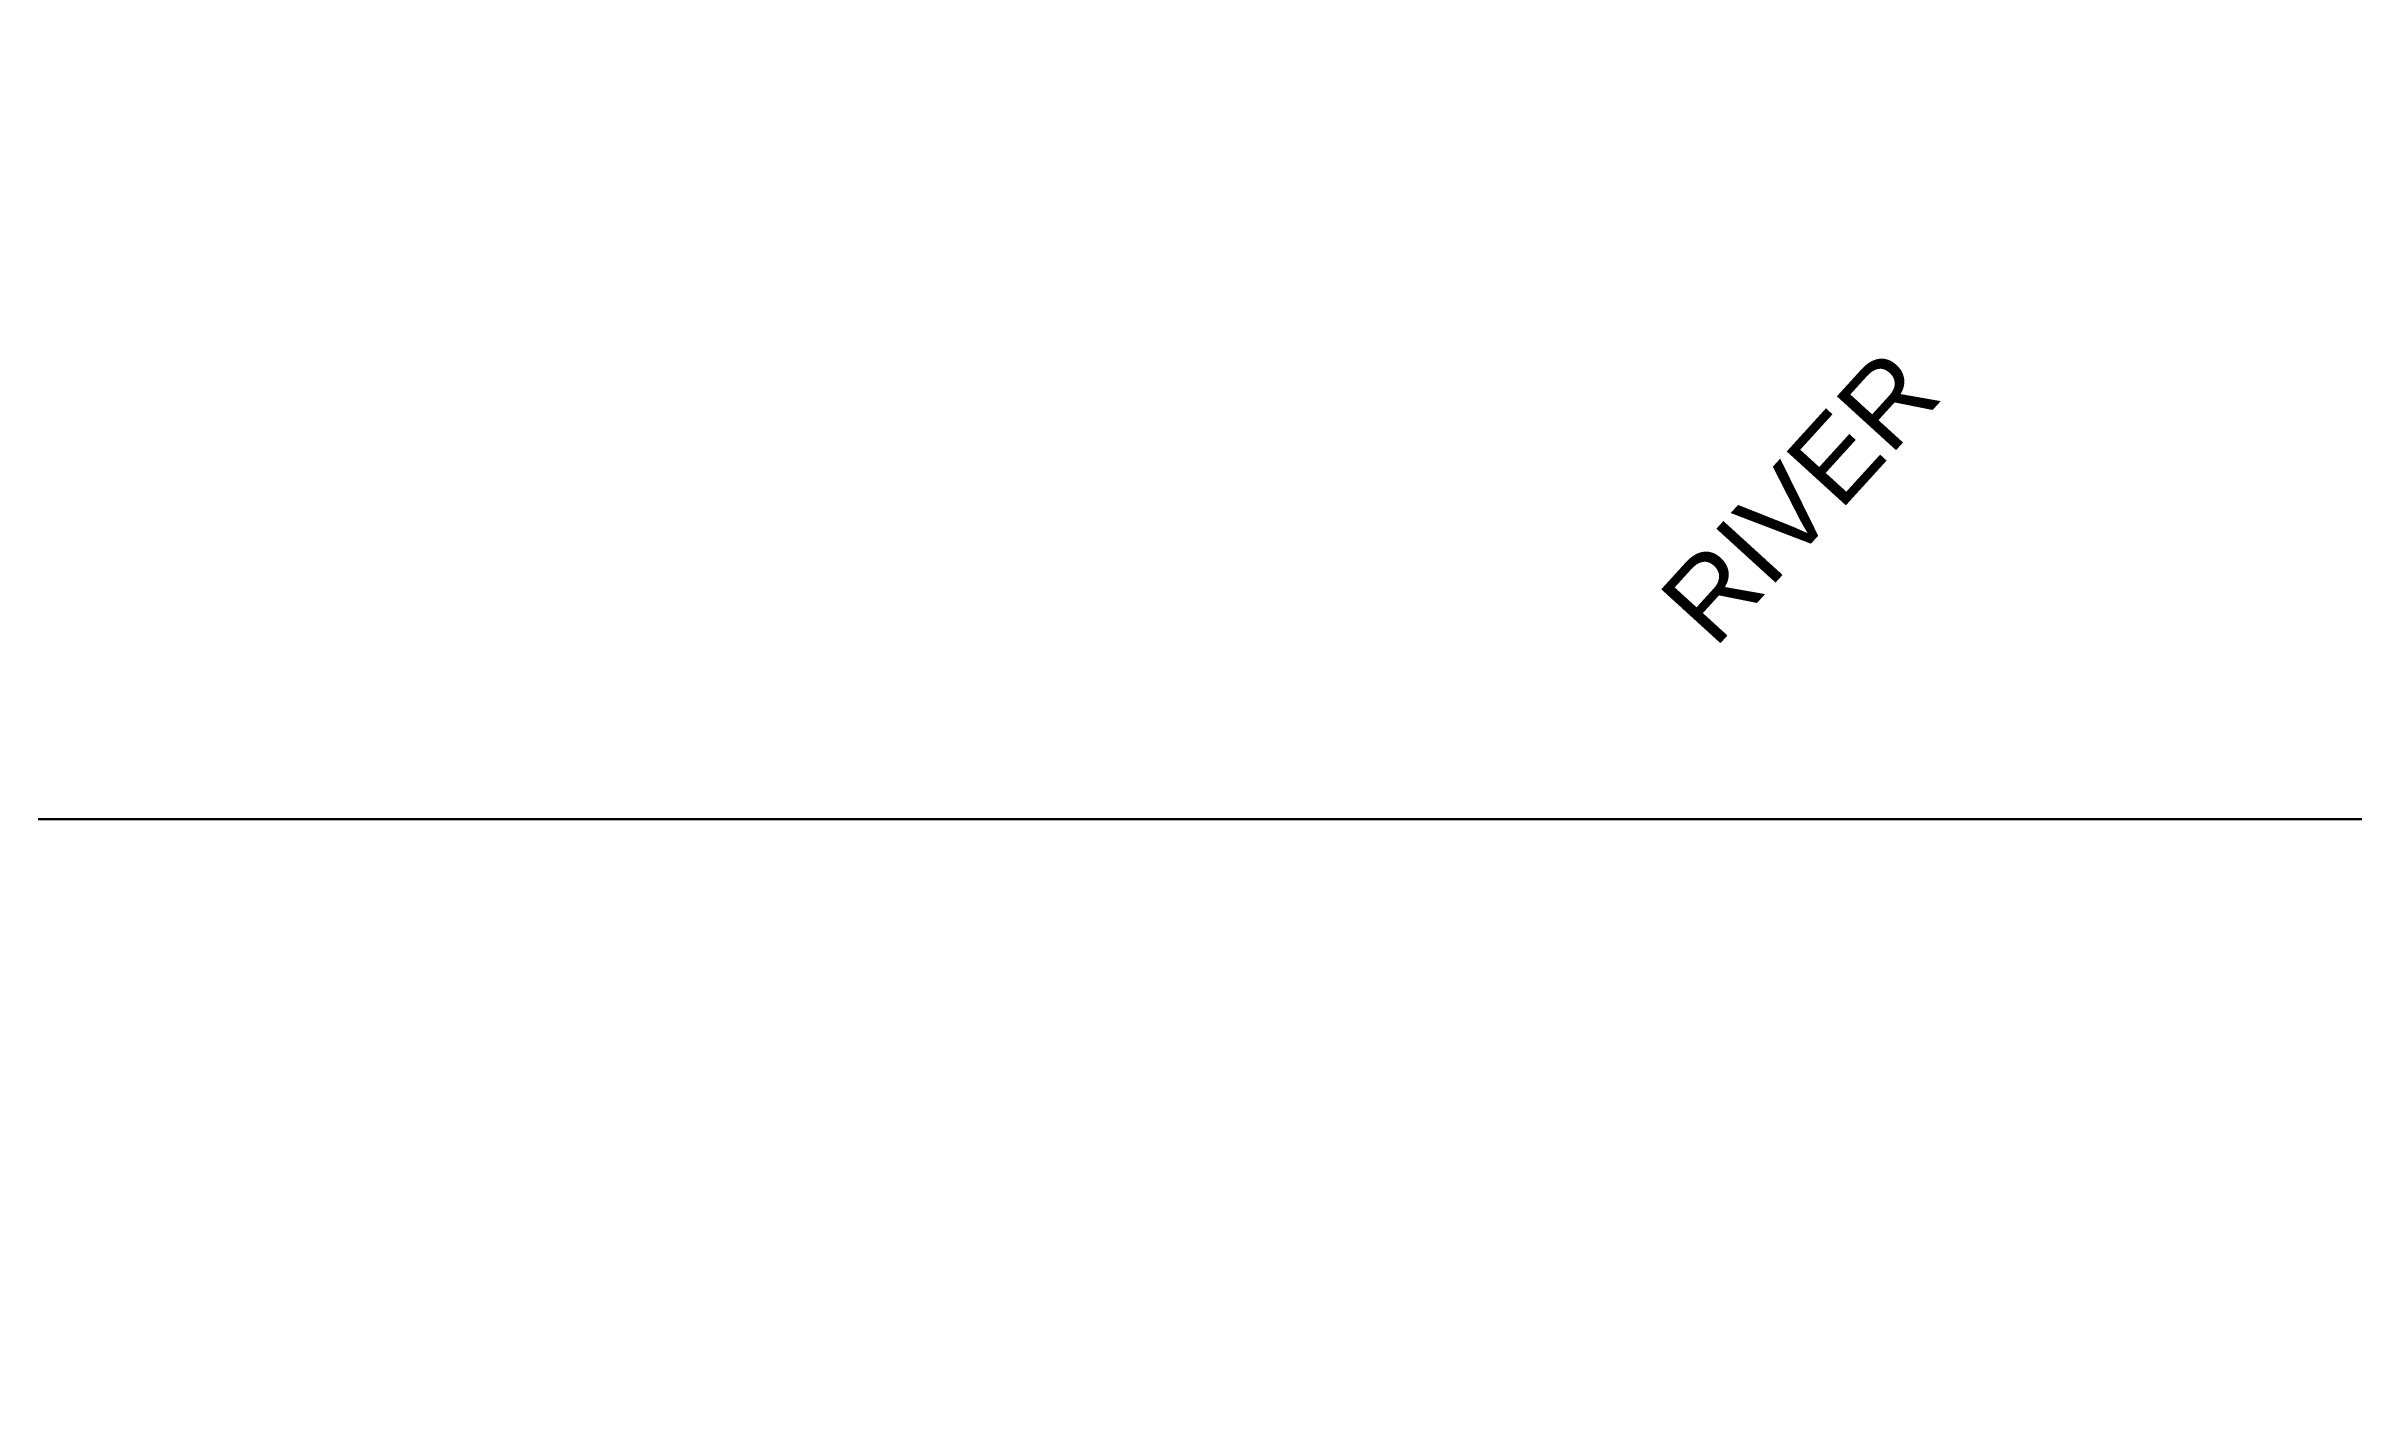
# Model space of a CAD drawing. Header units: metres. Extents: x 6 to 601, y -20 to 118.
# Drawn here: x 180.91 to 201.03, y 36.25 to 47.97 of the extents above; entities that cross this region are included whole.
import ezdxf

# ---------------------------------------------------------------- set-up
doc = ezdxf.new("R2010")
doc.units = ezdxf.units.M
doc.header["$MEASUREMENT"] = 0
doc.set_wipeout_variables(frame=1)
for name, color, linetype, lineweight in [('BEARGE', 5, 'Continuous', 30), ('EXISTING ROAD', 7, 'Continuous', 5), ('PDA_Tactile band', 250, 'Continuous', 30)]:
    doc.layers.add(name, color=color, linetype=linetype, lineweight=lineweight)
for name, color, linetype in [('DEFPOINT', 7, 'Continuous'), ('DV', 179, 'Continuous'), ('EL', 4, 'Continuous'), ('FOOTPATH', 30, 'Continuous'), ('HATCH', 8, 'Continuous'), ('LAMP_POST', 7, 'Continuous'), ('PDA_Kerb Edge', 7, 'Continuous'), ('PT', 2, 'Continuous'), ('TEXT', 7, 'Continuous')]:
    doc.layers.add(name, color=color, linetype=linetype)
doc.layers.add('PDA - Dimensions', color=7, linetype='Continuous', true_color=0x000000)
doc.styles.add('ARIAL', font='arialbd.ttf', dxfattribs={"width": 0.8})
doc.styles.get("Standard").update_dxf_attribs({"font": 'arial.ttf'})
doc.dimstyles.new('PDA_Dimentions', dxfattribs={"dimtxt": 0.3, "dimasz": 0.1, "dimexe": 0.075, "dimexo": 0.625, "dimgap": 0.1, "dimtad": 1, "dimdsep": 46, "dimtxsty": 'ARIAL', "dimblk": 'ARCHTICK', "dimcen": 0.09, "dimadec": 0, "dimazin": 0, "dimtfac": 1, "dimtmove": 1, "dimatfit": 3, "dimldrblk": 'ARCHTICK', "dimfxl": 1, "dimfxlon": 1, "dimlwd": 9, "dimarcsym": 0})
doc.dimstyles.get("Standard").update_dxf_attribs({"dimtxt": 0.18, "dimasz": 0.18, "dimexe": 0.18, "dimexo": 0.0625, "dimgap": 0.09, "dimtad": 0, "dimdec": 4, "dimzin": 0, "dimdsep": 46, "dimtxsty": 'Standard', "dimcen": 0.09, "dimadec": 0, "dimazin": 0, "dimtfac": 1, "dimtdec": 4, "dimtofl": 0, "dimtmove": 0, "dimatfit": 3, "dimfxl": 1, "dimtolj": 1, "dimtzin": 0, "dimarcsym": 0})

# ---------------------------------------------------------------- blocks, each defined once
blk = doc.blocks.new('LP')
at = {"layer": 'LAMP_POST'}
for color, points in [(40, [(1.17, 3.52), (1.89, 3.74, 0.502288)]), (30, [(1.4, 3.59, 1), (1.66, 3.67)]), (40, [(-0.88, 0), (-0.06, 0, -1), (0.06, 0), (0.88, 0, 0.297414)])]:
    blk.add_hatch(color=color, dxfattribs=at).paths.add_polyline_path(points)
blk.add_line((1.17, 3.52), (1.89, 3.74), dxfattribs=at)
at = {"layer": 'LAMP_POST', "color": 5, "const_width": 0.0891}
blk.add_lwpolyline([(0, 0.26), (0, 3.8, -0.774922), (1.46, 3.82)], format="xyb", dxfattribs=at)
at = {"layer": 'LAMP_POST'}
for points in [[(-0.88, 0), (-0.06, 0)], [(0.06, 0), (0.88, 0)]]:
    blk.add_lwpolyline(points, dxfattribs=at)
for centre, radius, start, end in [((1.61, 3.36), 0.474, 54.1742, 160.8535), ((1.53, 3.63), 0.14, 197.5138, 17.5138), ((0, -1.35), 1.61, 56.7875, 123.0403)]:
    blk.add_arc(centre, radius, start, end, dxfattribs=at)
blk = doc.blocks.new('_ArchTick')
at = {"color": 0, "linetype": 'ByBlock', "const_width": 0.15}
blk.add_lwpolyline([(-0.5, -0.5), (0.5, 0.5)], dxfattribs=at)
blk = doc.blocks.new('*D498')
at = {"layer": 'Defpoints', "color": 0, "transparency": 16777216}
for p in [(433.214, 219.603), (433.461, 219.385), (427.499, 212.639)]:
    blk.add_point(p, dxfattribs=at)
at = {"layer": 'PDA - Dimensions', "color": 0, "lineweight": 9, "transparency": 16777216}
blk.add_line((427.252, 212.858), (433.214, 219.603), dxfattribs=at)
at = {"layer": 'PDA - Dimensions', "color": 0, "lineweight": -2, "transparency": 16777216}
for p, q in [((432.993, 219.799), (433.139, 219.669)), ((427.031, 213.053), (427.177, 212.924))]:
    blk.add_line(p, q, dxfattribs=at)
at = {"layer": 'PDA - Dimensions', "color": 0, "lineweight": 9, "transparency": 16777216, "xscale": 0.1, "yscale": 0.1, "zscale": 0.1}
for p, rotation in [((433.214, 219.603), 48.52681826883565), ((427.252, 212.858), 228.5268182688357)]:
    blk.add_blockref('_ArchTick', p, dxfattribs=dict(at, rotation=rotation))
at = {"layer": 'PDA - Dimensions', "color": 0, "transparency": 16777216, "insert": (430.043, 216.398), "char_height": 0.3, "attachment_point": 5, "rotation": 48.52682, "style": 'ARIAL'}
blk.add_mtext('9', dxfattribs=at)
blk = doc.blocks.new('*D532')
at = {"layer": 'Defpoints', "color": 0, "transparency": 16777216}
for p in [(434.788, 221.313, 99.674), (434.788, 221.313), (433.318, 219.721)]:
    blk.add_point(p, dxfattribs=at)
at = {"layer": 'PDA_Tactile band', "color": 0, "lineweight": -2, "transparency": 16777216}
for p, q in [((434.329, 221.737), (434.715, 221.381)), ((432.859, 220.146), (433.245, 219.789))]:
    blk.add_line(p, q, dxfattribs=at)
at = {"layer": 'PDA_Tactile band', "color": 0, "lineweight": 9, "transparency": 16777216}
blk.add_line((433.318, 219.721), (434.788, 221.313), dxfattribs=at)
at = {"layer": 'PDA_Tactile band', "color": 0, "lineweight": 9, "transparency": 16777216, "xscale": 0.1, "yscale": 0.1, "zscale": 0.1}
for p, rotation in [((434.788, 221.313), 47.27221485971104), ((433.318, 219.721), 227.2722148597111)]:
    blk.add_blockref('_ArchTick', p, dxfattribs=dict(at, rotation=rotation))
at = {"layer": 'PDA_Tactile band', "color": 0, "transparency": 16777216, "insert": (433.869, 220.687), "char_height": 0.3, "attachment_point": 5, "rotation": 47.27221, "style": 'ARIAL'}
blk.add_mtext('2.17', dxfattribs=at)
blk = doc.blocks.new('Survey Base')
at = {"layer": 'BEARGE', "color": 8, "lineweight": 5}
for points, elevation in [([(9992.682, 9805.611), (9994.254, 9825.543), (10002.584, 9925.946), (10004.147, 9945.686), (10005.444, 9976.229)], 99.674), ([(9993.281, 9805.564), (9994.852, 9825.494), (10003.182, 9925.897), (10004.746, 9945.65), (10006.043, 9976.204)], 99.674), ([(9968.744, 9807.67), (9978.518, 9927.044), (9980.025, 9946.875), (9978.691, 9962.514)], 99.98), ([(9969.342, 9807.621), (9979.116, 9926.997), (9980.627, 9946.878), (9979.289, 9962.565)], 99.98)]:
    blk.add_lwpolyline(points, dxfattribs=dict(at, elevation=elevation))
at = {"layer": 'DV', "color": 8, "lineweight": 5, "elevation": 99.92}
blk.add_lwpolyline([(9981.891, 9826.237), (9983.152, 9826.101), (9985.623, 9856.541), (9988.506, 9892.223), (9991.296, 9926.77), (9990.211, 9926.827), (9987.365, 9892.882), (9984.474, 9856.648), (9981.891, 9826.237)], dxfattribs=at)
at = {"layer": 'FOOTPATH', "color": 8, "lineweight": 5}
for points, elevation in [([(9990.693, 9804.846), (9992.423, 9825.677), (10000.709, 9925.941), (10002.346, 9946.013), (10002.865, 9954.73), (10003.908, 9976.458), (10004.087, 9979.621)], 99.648), ([(9971.073, 9807.451), (9972.694, 9827.267), (9980.892, 9926.99), (9982.523, 9946.869), (9980.743, 9962.707)], 99.66)]:
    blk.add_lwpolyline(points, dxfattribs=dict(at, elevation=elevation))
at = {"layer": 'PT'}
for p in [(10000.709, 9925.941, 99.722), (10002.584, 9925.946, 99.618), (9989.091, 9906.145, 100.238), (9987.365, 9892.882, 99.876), (9988.506, 9892.223, 99.9), (9987.453, 9886.378, 100.295)]:
    blk.add_point(p, dxfattribs=at)
at = {"layer": 'LAMP_POST', "color": 8, "lineweight": 5}
for p, xscale, yscale, zscale in [((9989.088, 9906.143, 348.63), -0.4799999999995634, 0.4800000000013824, 0.4800000000003024), ((9989.09, 9906.143, 348.63), 0.4799999999995634, 0.4799999999995634, 0.4799999999995634), ((9987.45, 9886.376, 348.686), -0.4799999999995634, 0.4800000000013824, 0.4800000000003024), ((9987.452, 9886.376, 348.686), 0.4799999999995634, 0.4799999999995634, 0.4799999999995634)]:
    blk.add_blockref('LP', p, dxfattribs=dict(at, xscale=xscale, yscale=yscale, zscale=zscale))
at = {"layer": 'EL'}
for s, p in [('99.72', (10000.709, 9925.491, 99.722)), ('99.62', (10002.584, 9925.496, 99.618)), ('100.24', (9989.091, 9905.695, 100.238)), ('99.88', (9987.365, 9892.432, 99.876)), ('99.90', (9988.506, 9891.773, 99.9)), ('100.29', (9987.453, 9885.928, 100.295))]:
    blk.add_text(s, height=0.3, dxfattribs=at).set_placement(p)
at = {"layer": 'TEXT', "char_height": 3, "width": 42.05436, "attachment_point": 1}
for s, insert, rotation in [('{\\fArial|b0|i0|c0|p34;WAY TO PUNE}', (9999.47, 9923.146, 200.847), 265.00406), ('{\\fArial|b0|i0|c0|p34;RIVER}', (10024.264, 9874.194, 200.847), 355.88082)]:
    blk.add_mtext(s, dxfattribs=dict(at, insert=insert, rotation=rotation))
at = {"layer": 'TEXT', "color": 252}
blk.add_leader([(9991.587, 9890.501, 200.847), (9994.476, 9923.555, 200.847)], dimstyle='Standard', override={"dimasz": 3, "dimgap": 0.09, "dimtad": 0}, dxfattribs=at)
blk = doc.blocks.new('site plan')
at = {"layer": 'HATCH', "transparency": 33554539}
h = blk.add_hatch(color=9, dxfattribs=at)
h.dxf.hatch_style = 1
edge = h.paths.add_edge_path()
edge.add_line((398.32, 223.595), (398.247, 223.464))
edge.add_arc((359.686, 159.136), 75, 50.64303, 59.05982, ccw=False)
edge.add_line((407.247, 217.127), (420.105, 205.743))
edge.add_line((420.105, 205.743), (420.809, 205.086))
edge.add_line((420.809, 205.086), (426.781, 211.823))
edge.add_line((426.781, 211.823), (425.796, 213.102))
edge.add_line((425.796, 213.102), (416.112, 221.762))
edge.add_line((416.112, 221.762), (407.676, 228.703))
edge.add_line((407.676, 228.703), (397.915, 235.61))
edge.add_line((397.915, 235.61), (386.314, 241.873))
edge.add_line((386.314, 241.873), (377.931, 245.142))
edge.add_line((377.931, 245.142), (370.005, 247.177))
edge.add_line((370.005, 247.177), (361.31, 248.373))
edge.add_line((361.31, 248.373), (352.025, 248.534))
edge.add_line((352.025, 248.534), (343.488, 247.699))
edge.add_line((343.488, 247.699), (335.914, 246.267))
edge.add_line((335.914, 246.267), (328.36, 243.667))
edge.add_line((328.36, 243.667), (319.663, 239.684))
edge.add_line((319.663, 239.684), (319.547, 239.621))
edge.add_line((319.547, 239.621), (321.557, 235.813))
edge.add_line((321.557, 235.813), (272.728, 208.025))
edge.add_line((272.728, 208.025), (278.006, 198.839))
edge.add_arc((432.463, -58.344), 300, 119.65879, 120.98788, ccw=False)
edge.add_line((284.013, 202.352), (322.557, 224.301))
edge.add_arc((359.686, 159.136), 75, 68.39042, 119.67353, ccw=False)
edge.add_line((387.307, 228.865), (387.366, 229.003))
edge.add_arc((359.686, 159.136), 75.15, 59.06287, 68.38737, ccw=False)
edge = h.paths.add_edge_path()
edge.add_arc((349.301, 183.225), 81.892, 61.67163, 66.55978)
edge.add_line((381.877, 258.359), (381.801, 258.391))
edge.add_arc((359.005, 203.317), 59.605, 54.30315, 67.51493, ccw=False)
edge.add_line((393.785, 251.724), (393.856, 251.857))
edge.add_arc((354.419, 193.239), 70.649, 56.06795, 60.69629)
edge.add_arc((352.315, 189.431), 75, 50.55583, 60.71877, ccw=False)
edge.add_line((399.964, 247.349), (426.137, 225.816))
edge.add_arc((330.838, 109.98), 150, 47.18157, 50.55583, ccw=False)
edge.add_line((432.79, 220.007), (433.461, 219.385))
edge.add_line((433.461, 219.385), (427.141, 212.23))
edge.add_line((427.141, 212.23), (427.499, 212.639))
edge.add_line((427.499, 212.639), (426.096, 213.505))
edge.add_line((426.096, 213.505), (416.437, 222.142))
edge.add_line((416.437, 222.142), (407.979, 229.101))
edge.add_line((407.979, 229.101), (398.179, 236.036))
edge.add_line((398.179, 236.036), (386.524, 242.328))
edge.add_line((386.524, 242.328), (378.085, 245.618))
edge.add_line((378.085, 245.618), (370.101, 247.669))
edge.add_line((370.101, 247.669), (361.348, 248.872))
edge.add_line((361.348, 248.872), (352.005, 249.035))
edge.add_line((352.005, 249.035), (343.417, 248.195))
edge.add_line((343.417, 248.195), (335.785, 246.752))
edge.add_line((335.785, 246.752), (328.174, 244.132))
edge.add_line((328.174, 244.132), (319.44, 240.131))
edge.add_line((319.44, 240.131), (319.314, 240.063))
edge.add_line((319.314, 240.063), (317.365, 243.755))
edge.add_line((317.365, 243.755), (289.909, 228.143))
edge.add_line((289.909, 228.143), (268.238, 215.838))
edge.add_line((268.238, 215.838), (263.006, 224.943))
edge.add_line((263.006, 224.943), (284.719, 237.27))
edge.add_line((284.719, 237.27), (315.242, 254.627))
edge.add_arc((352.315, 189.431), 75, 61.44884, 119.6243, ccw=False)
at = {"layer": 'DV', "elevation": 99.92}
blk.add_lwpolyline([(500.686, 143.078), (501.574, 143.985), (479.18, 164.751), (452.922, 189.082), (427.499, 212.639), (426.783, 211.821), (451.699, 188.594), (478.385, 163.915), (500.686, 143.078)], dxfattribs=at)
at = {"layer": 'PDA_Kerb Edge'}
for points, const_width in [([(392.156, 253.15, -0.032422), (400.06, 247.465), (426.232, 225.932, -0.014724), (432.892, 220.117), (459.141, 195.794), (485.402, 171.46), (514.577, 144.405)], 0.01), ([(392.223, 252.931, -0.031845), (399.964, 247.349), (426.137, 225.816, -0.014724), (432.79, 220.007), (459.039, 195.684), (485.3, 171.35), (514.475, 144.295)], 0.05), ([(500.966, 130.5), (472.258, 157.323), (445.575, 181.999), (420.105, 205.743), (412.801, 212.572), (407.247, 217.127, 0.04342), (396.518, 224.47, 0.101952), (396.325, 224.531), (386.581, 225.577), (386.816, 227.765), (387.634, 227.677, 0.86967), (387.875, 228.637, 0.229586), (322.59, 224.32), (284.013, 202.352, 0.005799), (278.006, 198.839)], 0.05), ([(500.863, 130.39), (472.155, 157.213), (445.473, 181.889), (420.002, 205.633), (412.702, 212.46), (407.152, 217.011, 0.04342), (396.444, 224.339, 0.101952), (396.309, 224.382), (392.832, 224.755)], 0.01)]:
    blk.add_lwpolyline(points, format="xyb", dxfattribs=dict(at, const_width=const_width))
at = {"layer": 'EXISTING ROAD', "rotation": 51.79989677134766}
blk.add_blockref('Survey Base', (2049.792, -13777.89), dxfattribs=at)
at = {"layer": 'PDA - Dimensions'}
dim = blk.add_aligned_dim(p1=(427.499, 212.639), p2=(433.461, 219.385), distance=0.33, dimstyle='PDA_Dimentions', dxfattribs=at)
dim.commit()
dim.dimension.update_dxf_attribs({"geometry": '*D498', "text_midpoint": (430.043, 216.398)})
at = {"layer": 'PDA_Tactile band'}
dim = blk.add_aligned_dim(p1=(433.318, 219.721), p2=(434.788, 221.313, 99.674), distance=0, dimstyle='PDA_Dimentions', dxfattribs=at)
dim.commit()
dim.dimension.update_dxf_attribs({"geometry": '*D532', "text_midpoint": (433.869, 220.687)})

msp = doc.modelspace()

# ---------------------------------------------------------------- block references
at = {"xscale": 0.232473712272114, "yscale": 0.232473712272114, "zscale": 0.232473712272114}
msp.add_blockref('site plan', (81.207, -4.72, 23.102), dxfattribs=at)

# ---------------------------------------------------------------- next in the draw order: wipeouts: each hides what was drawn before it
at = {"color": 7, "true_color": 0xffffff}
msp.add_wipeout([(135.759, 61.043), (165.278, 61.83), (165.614, 58.437), (165.614, 53.737), (173.553, 53.737), (173.553, 58.437), (210.639, 24.331), (128.852, 14.566)], dxfattribs=at).dxf.layer = 'DEFPOINT'

# ---------------------------------------------------------------- next in the draw order: linework, layer by layer
at = {"color": 3, "lineweight": 53}
msp.add_lwpolyline([(149.679, 73.528), (213.725, 73.528), (213.725, 41.235), (149.679, 41.235)], close=True, dxfattribs=at)

doc.saveas('drawing.dxf')
